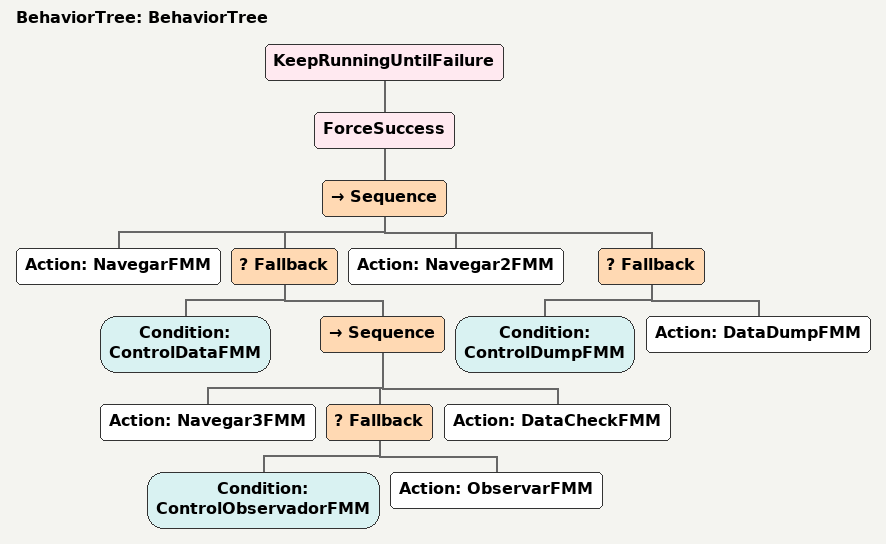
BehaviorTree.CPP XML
<?xml version="1.0"?>
<root main_tree_to_execute="BehaviorTree">
    <BehaviorTree ID="BehaviorTree">
        <KeepRunningUntilFailure>
            <ForceSuccess>
                <Sequence>

                    <Action ID="NavegarFMM"/>

                    <Fallback>
                        <Condition ID="ControlDataFMM"/>
                        <Sequence>
                            <Action ID="Navegar3FMM"/>

                            <Fallback>
                                <Condition ID="ControlObservadorFMM"/>
                                <Action ID="ObservarFMM"/>
                            </Fallback>
                            <Action ID="DataCheckFMM"/>
                        </Sequence>
                    </Fallback>

                        <Action ID="Navegar2FMM"/>

                        <Fallback>
                            <Condition ID="ControlDumpFMM"/>
                            <Action ID="DataDumpFMM"/>
                        </Fallback>
                </Sequence>
            </ForceSuccess>
        </KeepRunningUntilFailure>
    </BehaviorTree>
</root>
